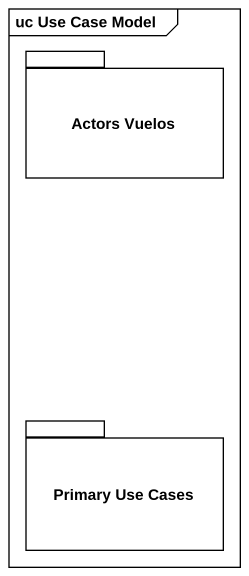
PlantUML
@startuml
mainframe uc Use Case Model
package "Actors Vuelos" as Actors_Vuelos {
}
package "Primary Use Cases" as Primary_Use_Cases {
}
@enduml
